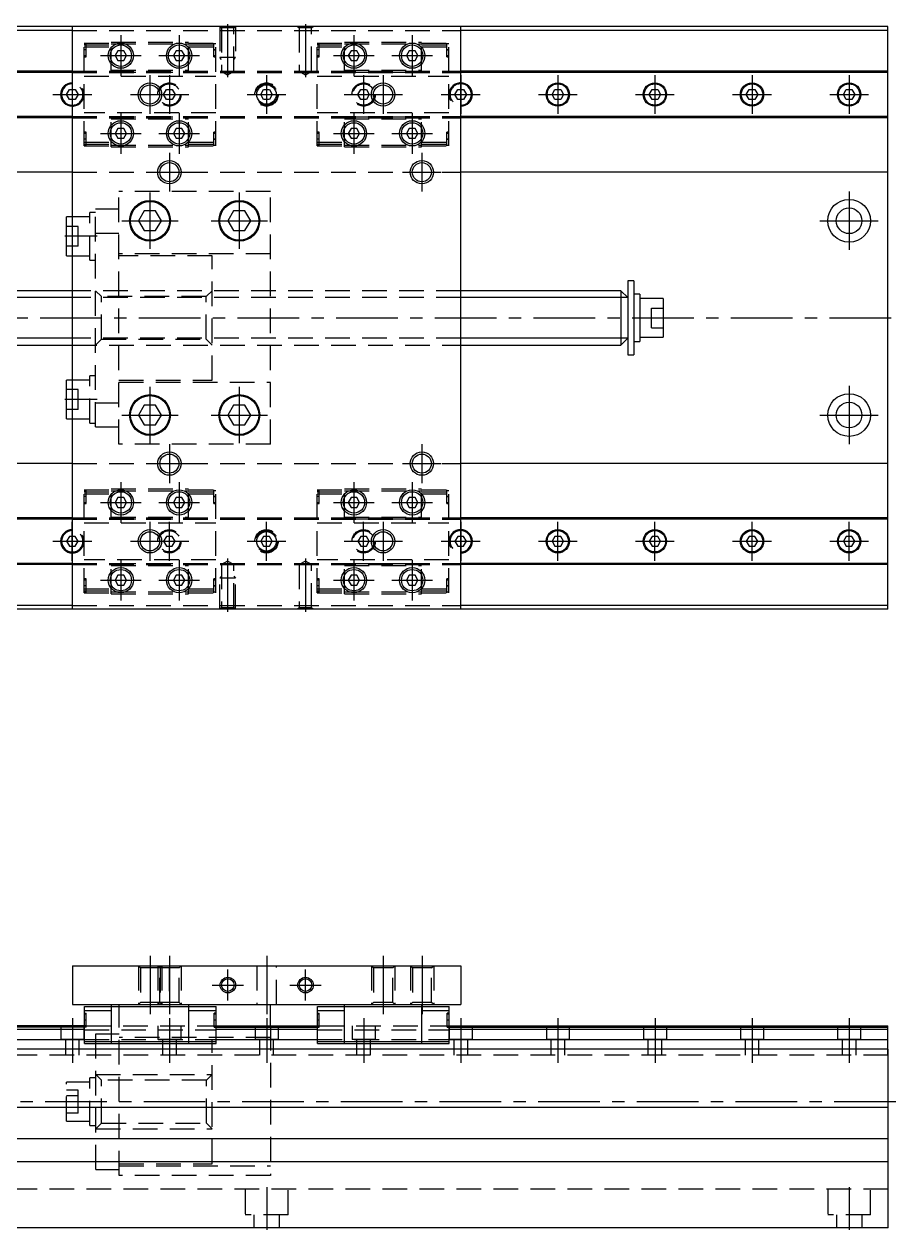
# Model space of a CAD drawing. Extents: x -2 to 688, y -8 to 327.
# Drawn here: x 463.7 to 688.2, y 17 to 327.3 of the extents above; entities that cross this region are included whole.
import ezdxf

# ---------------------------------------------------------------- set-up
doc = ezdxf.new("R2010")
doc.units = 0
doc.header["$LTSCALE"] = 0.5
doc.linetypes.add('CENTER', pattern=[50.8, 31.75, -6.35, 6.35, -6.35])
doc.linetypes.add('DASHED', pattern=[19.05, 12.7, -6.35])
for name, color, linetype in [('MSM_CENTER', 1, 'CENTER'), ('MSM_CONTINUOUS', 7, 'CONTINUOUS'), ('MSM_DASHED', 4, 'DASHED'), ('MSM_NARROW', 5, 'CONTINUOUS')]:
    doc.layers.add(name, color=color, linetype=linetype)

msp = doc.modelspace()

# ---------------------------------------------------------------- linework, layer by layer
at = {"layer": 'MSM_CENTER'}
for p, q in [((516.13, 327.35), (516.13, 313.67)), ((536.13, 327.35), (536.13, 313.67)), ((488.63, 324.48), (488.63, 313.98)), ((503.63, 324.48), (503.63, 313.98)), ((548.63, 324.48), (548.63, 313.98)), ((563.63, 324.48), (563.63, 313.98)), ((479.7, 320.73), (479.15, 320.73)), ((513.1, 320.73), (512.55, 320.73)), ((539.7, 320.73), (539.15, 320.73)), ((573.1, 320.73), (572.55, 320.73)), ((483.38, 319.23), (493.88, 319.23)), ((498.38, 319.23), (508.88, 319.23)), ((543.38, 319.23), (553.88, 319.23)), ((558.38, 319.23), (568.88, 319.23)), ((476.13, 314.23), (476.13, 304.23)), ((496.13, 314.23), (496.13, 304.23)), ((501.13, 314.23), (501.13, 304.23)), ((526.13, 314.23), (526.13, 304.23)), ((551.13, 314.23), (551.13, 304.23)), ((556.13, 314.23), (556.13, 304.23)), ((576.13, 314.23), (576.13, 304.23)), ((601.13, 314.23), (601.13, 304.23)), ((626.13, 314.23), (626.13, 304.23)), ((651.13, 314.23), (651.13, 304.23)), ((676.13, 314.23), (676.13, 304.23)), ((471.13, 309.23), (481.13, 309.23)), ((491.13, 309.23), (506.13, 309.23)), ((521.13, 309.23), (531.13, 309.23)), ((546.13, 309.23), (561.13, 309.23)), ((571.13, 309.23), (581.13, 309.23)), ((596.13, 309.23), (606.13, 309.23)), ((621.13, 309.23), (631.13, 309.23)), ((646.13, 309.23), (656.13, 309.23)), ((671.13, 309.23), (681.13, 309.23)), ((488.63, 304.48), (488.63, 293.98)), ((503.63, 304.48), (503.63, 293.98)), ((548.63, 304.48), (548.63, 293.98)), ((563.63, 304.48), (563.63, 293.98)), ((483.38, 299.23), (493.88, 299.23)), ((498.38, 299.23), (508.88, 299.23)), ((543.38, 299.23), (553.88, 299.23)), ((558.38, 299.23), (568.88, 299.23)), ((479.7, 297.73), (479.15, 297.73)), ((513.1, 297.73), (512.55, 297.73)), ((539.7, 297.73), (539.15, 297.73)), ((573.1, 297.73), (572.55, 297.73)), ((501.13, 294.23), (501.13, 284.23)), ((566.13, 294.23), (566.13, 284.23)), ((496.13, 289.23), (506.13, 289.23)), ((561.13, 289.23), (571.13, 289.23)), ((496.13, 283.98), (496.13, 269.48)), ((519.13, 283.98), (519.13, 269.48)), ((676.13, 284.23), (676.13, 269.23)), ((488.88, 276.73), (503.38, 276.73)), ((511.88, 276.73), (526.38, 276.73)), ((668.63, 276.73), (683.63, 276.73)), ((482.5, 272.73), (474.25, 272.73)), ((239.27, 251.73), (688.13, 251.73)), ((496.13, 233.98), (496.13, 219.48)), ((519.13, 233.98), (519.13, 219.48)), ((676.13, 234.23), (676.13, 219.23)), ((482.5, 230.73), (474.25, 230.73)), ((488.88, 226.73), (503.38, 226.73)), ((511.88, 226.73), (526.38, 226.73)), ((668.63, 226.73), (683.63, 226.73)), ((501.13, 219.23), (501.13, 209.23)), ((566.13, 219.23), (566.13, 209.23)), ((496.13, 214.23), (506.13, 214.23)), ((561.13, 214.23), (571.13, 214.23)), ((488.63, 209.48), (488.63, 198.98)), ((503.63, 209.48), (503.63, 198.98)), ((548.63, 209.48), (548.63, 198.98)), ((563.63, 209.48), (563.63, 198.98)), ((479.7, 205.73), (479.15, 205.73)), ((513.1, 205.73), (512.55, 205.73)), ((539.7, 205.73), (539.15, 205.73)), ((573.1, 205.73), (572.55, 205.73)), ((483.38, 204.23), (493.88, 204.23)), ((498.38, 204.23), (508.88, 204.23)), ((543.38, 204.23), (553.88, 204.23)), ((558.38, 204.23), (568.88, 204.23)), ((476.13, 189.23), (476.13, 199.23)), ((496.13, 199.23), (496.13, 189.23)), ((501.13, 189.23), (501.13, 199.23)), ((526.13, 189.23), (526.13, 199.23)), ((551.13, 189.23), (551.13, 199.23)), ((556.13, 199.23), (556.13, 189.23)), ((576.13, 199.23), (576.13, 189.23)), ((601.13, 189.23), (601.13, 199.23)), ((626.13, 189.23), (626.13, 199.23)), ((651.13, 189.23), (651.13, 199.23)), ((676.13, 189.23), (676.13, 199.23)), ((471.13, 194.23), (481.13, 194.23)), ((491.13, 194.23), (506.13, 194.23)), ((521.13, 194.23), (531.13, 194.23)), ((546.13, 194.23), (561.13, 194.23)), ((571.13, 194.23), (581.13, 194.23)), ((596.13, 194.23), (606.13, 194.23)), ((621.13, 194.23), (631.13, 194.23)), ((646.13, 194.23), (656.13, 194.23)), ((671.13, 194.23), (681.13, 194.23)), ((488.63, 189.48), (488.63, 178.98)), ((503.63, 189.48), (503.63, 178.98)), ((516.13, 189.78), (516.13, 176.1)), ((536.13, 189.78), (536.13, 176.1)), ((548.63, 189.48), (548.63, 178.98)), ((563.63, 189.48), (563.63, 178.98)), ((483.38, 184.23), (493.88, 184.23)), ((498.38, 184.23), (508.88, 184.23)), ((543.38, 184.23), (553.88, 184.23)), ((558.38, 184.23), (568.88, 184.23)), ((479.7, 182.73), (479.15, 182.73)), ((513.1, 182.73), (512.55, 182.73)), ((539.7, 182.73), (539.15, 182.73)), ((573.1, 182.73), (572.55, 182.73)), ((496.18, 87.5), (496.18, 72.5)), ((501.18, 87.5), (501.18, 72.5)), ((526.18, 87.5), (526.18, 72.5)), ((556.18, 87.5), (556.18, 72.5)), ((566.18, 87.5), (566.18, 72.5)), ((516.18, 76), (516.18, 84)), ((536.18, 76), (536.18, 84)), ((512.18, 80), (520.18, 80)), ((532.18, 80), (540.18, 80)), ((476.18, 71.5), (476.18, 60)), ((501.18, 71.5), (501.18, 60)), ((526.18, 71.5), (526.18, 60)), ((551.18, 71.5), (551.18, 60)), ((576.18, 71.5), (576.18, 60)), ((601.18, 71.5), (601.18, 60)), ((626.18, 71.5), (626.18, 60)), ((651.18, 71.5), (651.18, 60)), ((676.18, 71.5), (676.18, 60)), ((479.75, 71), (479.2, 71)), ((513.15, 71), (512.6, 71)), ((539.75, 71), (539.2, 71)), ((573.15, 71), (572.6, 71)), ((688.18, 50), (294.78, 50)), ((526.18, 28), (526.18, 17)), ((676.18, 28), (676.18, 17))]:
    msp.add_line(p, q, dxfattribs=at)
at = {"layer": 'MSM_CONTINUOUS'}
for p, q in [((686.13, 326.73), (366.18, 326.73)), ((476.13, 326.73), (476.13, 176.73)), ((576.13, 176.73), (576.13, 326.73)), ((686.13, 176.73), (686.13, 326.73)), ((476.13, 325.73), (366.13, 325.73)), ((686.13, 325.73), (576.13, 325.73)), ((487.89, 320.51), (487.15, 319.23)), ((489.37, 320.51), (487.89, 320.51)), ((490.1, 319.23), (489.37, 320.51)), ((502.89, 320.51), (502.15, 319.23)), ((504.37, 320.51), (502.89, 320.51)), ((505.1, 319.23), (504.37, 320.51)), ((547.89, 320.51), (547.15, 319.23)), ((549.37, 320.51), (547.89, 320.51)), ((550.1, 319.23), (549.37, 320.51)), ((562.89, 320.51), (562.15, 319.23)), ((564.37, 320.51), (562.89, 320.51)), ((565.1, 319.23), (564.37, 320.51)), ((487.15, 319.23), (487.89, 317.95)), ((487.89, 317.95), (489.37, 317.95)), ((489.37, 317.95), (490.1, 319.23)), ((502.15, 319.23), (502.89, 317.95)), ((502.89, 317.95), (504.37, 317.95)), ((504.37, 317.95), (505.1, 319.23)), ((547.15, 319.23), (547.89, 317.95)), ((547.89, 317.95), (549.37, 317.95)), ((549.37, 317.95), (550.1, 319.23)), ((562.15, 319.23), (562.89, 317.95)), ((562.89, 317.95), (564.37, 317.95)), ((564.37, 317.95), (565.1, 319.23)), ((476.13, 315.23), (366.13, 315.23)), ((476.13, 314.93), (366.13, 314.93)), ((686.13, 315.23), (576.13, 315.23)), ((686.08, 314.93), (576.13, 314.93)), ((686.08, 303.23), (686.08, 315.23)), ((474.65, 309.23), (475.39, 310.51)), ((475.39, 310.51), (476.13, 310.51)), ((524.65, 309.23), (525.39, 310.51)), ((525.39, 310.51), (526.87, 310.51)), ((526.87, 310.51), (527.6, 309.23)), ((576.13, 310.51), (576.87, 310.51)), ((576.87, 310.51), (577.6, 309.23)), ((599.65, 309.23), (600.39, 310.51)), ((600.39, 310.51), (601.87, 310.51)), ((601.87, 310.51), (602.6, 309.23)), ((624.65, 309.23), (625.39, 310.51)), ((625.39, 310.51), (626.87, 310.51)), ((626.87, 310.51), (627.6, 309.23)), ((649.65, 309.23), (650.39, 310.51)), ((650.39, 310.51), (651.87, 310.51)), ((651.87, 310.51), (652.6, 309.23)), ((674.65, 309.23), (675.39, 310.51)), ((675.39, 310.51), (676.87, 310.51)), ((676.87, 310.51), (677.6, 309.23)), ((475.39, 307.95), (474.65, 309.23)), ((476.13, 307.95), (475.39, 307.95)), ((525.39, 307.95), (524.65, 309.23)), ((526.87, 307.95), (525.39, 307.95)), ((527.6, 309.23), (526.87, 307.95)), ((576.87, 307.95), (576.13, 307.95)), ((577.6, 309.23), (576.87, 307.95)), ((600.39, 307.95), (599.65, 309.23)), ((601.87, 307.95), (600.39, 307.95)), ((602.6, 309.23), (601.87, 307.95)), ((625.39, 307.95), (624.65, 309.23)), ((626.87, 307.95), (625.39, 307.95)), ((627.6, 309.23), (626.87, 307.95)), ((650.39, 307.95), (649.65, 309.23)), ((651.87, 307.95), (650.39, 307.95)), ((652.6, 309.23), (651.87, 307.95)), ((675.39, 307.95), (674.65, 309.23)), ((676.87, 307.95), (675.39, 307.95)), ((677.6, 309.23), (676.87, 307.95)), ((476.13, 303.53), (366.13, 303.53)), ((476.13, 303.23), (366.13, 303.23)), ((686.08, 303.53), (576.13, 303.53)), ((686.08, 303.23), (576.13, 303.23)), ((487.89, 300.51), (487.15, 299.23)), ((487.15, 299.23), (487.89, 297.95)), ((489.37, 300.51), (487.89, 300.51)), ((487.89, 297.95), (489.37, 297.95)), ((490.1, 299.23), (489.37, 300.51)), ((489.37, 297.95), (490.1, 299.23)), ((502.89, 300.51), (502.15, 299.23)), ((502.15, 299.23), (502.89, 297.95)), ((504.37, 300.51), (502.89, 300.51)), ((502.89, 297.95), (504.37, 297.95)), ((505.1, 299.23), (504.37, 300.51)), ((504.37, 297.95), (505.1, 299.23)), ((547.89, 300.51), (547.15, 299.23)), ((547.15, 299.23), (547.89, 297.95)), ((549.37, 300.51), (547.89, 300.51)), ((547.89, 297.95), (549.37, 297.95)), ((550.1, 299.23), (549.37, 300.51)), ((549.37, 297.95), (550.1, 299.23)), ((562.89, 300.51), (562.15, 299.23)), ((562.15, 299.23), (562.89, 297.95)), ((564.37, 300.51), (562.89, 300.51)), ((562.89, 297.95), (564.37, 297.95)), ((565.1, 299.23), (564.37, 300.51)), ((564.37, 297.95), (565.1, 299.23)), ((476.13, 289.23), (366.13, 289.23)), ((686.13, 289.23), (576.13, 289.23)), ((474.63, 267.73), (474.63, 277.73)), ((476.13, 277.73), (474.63, 277.73)), ((494.66, 279.27), (493.19, 276.73)), ((493.19, 276.73), (494.66, 274.19)), ((497.59, 279.27), (494.66, 279.27)), ((499.06, 276.73), (497.59, 279.27)), ((497.59, 274.19), (499.06, 276.73)), ((517.66, 279.27), (516.19, 276.73)), ((516.19, 276.73), (517.66, 274.19)), ((520.59, 279.27), (517.66, 279.27)), ((522.06, 276.73), (520.59, 279.27)), ((520.59, 274.19), (522.06, 276.73)), ((494.66, 274.19), (497.59, 274.19)), ((517.66, 274.19), (520.59, 274.19)), ((474.63, 267.73), (476.13, 267.73)), ((619.13, 261.23), (619.13, 242.23)), ((620.73, 261.23), (619.13, 261.23)), ((620.73, 261.23), (620.73, 242.23)), ((476.13, 258.73), (366.13, 258.73)), ((617.38, 258.73), (576.13, 258.73)), ((619.13, 256.98), (617.38, 258.73)), ((617.38, 258.73), (617.38, 244.73)), ((622.23, 257.83), (620.73, 257.83)), ((622.23, 257.83), (622.23, 245.63)), ((628.23, 256.73), (622.23, 256.73)), ((628.23, 256.73), (628.23, 246.73)), ((617.38, 244.73), (619.13, 246.48)), ((620.73, 245.63), (622.23, 245.63)), ((622.23, 246.73), (628.23, 246.73)), ((366.13, 244.73), (476.13, 244.73)), ((576.13, 244.73), (617.38, 244.73)), ((619.13, 242.23), (620.73, 242.23)), ((476.13, 235.73), (474.63, 235.73)), ((474.63, 225.73), (474.63, 235.73)), ((494.66, 229.27), (493.19, 226.73)), ((493.19, 226.73), (494.66, 224.19)), ((497.59, 229.27), (494.66, 229.27)), ((499.06, 226.73), (497.59, 229.27)), ((497.59, 224.19), (499.06, 226.73)), ((517.66, 229.27), (516.19, 226.73)), ((516.19, 226.73), (517.66, 224.19)), ((520.59, 229.27), (517.66, 229.27)), ((522.06, 226.73), (520.59, 229.27)), ((520.59, 224.19), (522.06, 226.73)), ((474.63, 225.73), (476.13, 225.73)), ((494.66, 224.19), (497.59, 224.19)), ((517.66, 224.19), (520.59, 224.19)), ((476.13, 214.23), (366.13, 214.23)), ((686.13, 214.23), (576.13, 214.23)), ((487.89, 205.51), (487.15, 204.23)), ((489.37, 205.51), (487.89, 205.51)), ((490.1, 204.23), (489.37, 205.51)), ((502.89, 205.51), (502.15, 204.23)), ((504.37, 205.51), (502.89, 205.51)), ((505.1, 204.23), (504.37, 205.51)), ((547.89, 205.51), (547.15, 204.23)), ((549.37, 205.51), (547.89, 205.51)), ((550.1, 204.23), (549.37, 205.51)), ((562.89, 205.51), (562.15, 204.23)), ((564.37, 205.51), (562.89, 205.51)), ((565.1, 204.23), (564.37, 205.51)), ((487.15, 204.23), (487.89, 202.95)), ((487.89, 202.95), (489.37, 202.95)), ((489.37, 202.95), (490.1, 204.23)), ((502.15, 204.23), (502.89, 202.95)), ((502.89, 202.95), (504.37, 202.95)), ((504.37, 202.95), (505.1, 204.23)), ((547.15, 204.23), (547.89, 202.95)), ((547.89, 202.95), (549.37, 202.95)), ((549.37, 202.95), (550.1, 204.23)), ((562.15, 204.23), (562.89, 202.95)), ((562.89, 202.95), (564.37, 202.95)), ((564.37, 202.95), (565.1, 204.23)), ((476.13, 200.23), (366.13, 200.23)), ((476.13, 199.93), (366.13, 199.93)), ((686.08, 200.23), (576.13, 200.23)), ((686.08, 199.93), (576.13, 199.93)), ((686.08, 188.23), (686.08, 200.23)), ((475.39, 195.51), (474.65, 194.23)), ((474.65, 194.23), (475.39, 192.95)), ((476.13, 195.51), (475.39, 195.51)), ((475.39, 192.95), (476.13, 192.95)), ((525.39, 195.51), (524.65, 194.23)), ((524.65, 194.23), (525.39, 192.95)), ((526.87, 195.51), (525.39, 195.51)), ((525.39, 192.95), (526.87, 192.95)), ((527.6, 194.23), (526.87, 195.51)), ((526.87, 192.95), (527.6, 194.23)), ((576.87, 195.51), (576.13, 195.51)), ((576.13, 192.95), (576.87, 192.95)), ((577.6, 194.23), (576.87, 195.51)), ((576.87, 192.95), (577.6, 194.23)), ((600.39, 195.51), (599.65, 194.23)), ((599.65, 194.23), (600.39, 192.95)), ((601.87, 195.51), (600.39, 195.51)), ((600.39, 192.95), (601.87, 192.95)), ((602.6, 194.23), (601.87, 195.51)), ((601.87, 192.95), (602.6, 194.23)), ((625.39, 195.51), (624.65, 194.23)), ((624.65, 194.23), (625.39, 192.95)), ((626.87, 195.51), (625.39, 195.51)), ((625.39, 192.95), (626.87, 192.95)), ((627.6, 194.23), (626.87, 195.51)), ((626.87, 192.95), (627.6, 194.23)), ((650.39, 195.51), (649.65, 194.23)), ((649.65, 194.23), (650.39, 192.95)), ((651.87, 195.51), (650.39, 195.51)), ((650.39, 192.95), (651.87, 192.95)), ((652.6, 194.23), (651.87, 195.51)), ((651.87, 192.95), (652.6, 194.23)), ((675.39, 195.51), (674.65, 194.23)), ((674.65, 194.23), (675.39, 192.95)), ((676.87, 195.51), (675.39, 195.51)), ((675.39, 192.95), (676.87, 192.95)), ((677.6, 194.23), (676.87, 195.51)), ((676.87, 192.95), (677.6, 194.23)), ((476.13, 188.53), (366.13, 188.53)), ((476.13, 188.23), (366.13, 188.23)), ((686.08, 188.53), (576.13, 188.53)), ((686.13, 188.23), (576.13, 188.23)), ((487.89, 185.51), (487.15, 184.23)), ((487.15, 184.23), (487.89, 182.95)), ((489.37, 185.51), (487.89, 185.51)), ((490.1, 184.23), (489.37, 185.51)), ((489.37, 182.95), (490.1, 184.23)), ((502.89, 185.51), (502.15, 184.23)), ((502.15, 184.23), (502.89, 182.95)), ((504.37, 185.51), (502.89, 185.51)), ((505.1, 184.23), (504.37, 185.51)), ((504.37, 182.95), (505.1, 184.23)), ((547.89, 185.51), (547.15, 184.23)), ((547.15, 184.23), (547.89, 182.95)), ((549.37, 185.51), (547.89, 185.51)), ((550.1, 184.23), (549.37, 185.51)), ((549.37, 182.95), (550.1, 184.23)), ((562.89, 185.51), (562.15, 184.23)), ((562.15, 184.23), (562.89, 182.95)), ((564.37, 185.51), (562.89, 185.51)), ((565.1, 184.23), (564.37, 185.51)), ((564.37, 182.95), (565.1, 184.23)), ((487.89, 182.95), (489.37, 182.95)), ((502.89, 182.95), (504.37, 182.95)), ((547.89, 182.95), (549.37, 182.95)), ((562.89, 182.95), (564.37, 182.95)), ((476.13, 177.73), (366.13, 177.73)), ((686.13, 177.73), (576.13, 177.73)), ((686.13, 176.73), (366.18, 176.73)), ((476.18, 85), (476.18, 75)), ((476.18, 85), (576.18, 85)), ((576.18, 85), (576.18, 75)), ((476.18, 75), (576.18, 75)), ((479.23, 74.5), (513.13, 74.5)), ((479.23, 65), (479.23, 74.5)), ((486.23, 65), (486.23, 75)), ((506.13, 65), (506.13, 75)), ((513.13, 65), (513.13, 74.5)), ((527.18, 69.5), (527.18, 75)), ((539.23, 65), (539.23, 74.5)), ((539.23, 74.5), (573.13, 74.5)), ((546.23, 65), (546.23, 75)), ((566.13, 65), (566.13, 75)), ((573.13, 65), (573.13, 74.5)), ((479.23, 73.5), (486.23, 73.5)), ((479.23, 72.8), (479.73, 72.8)), ((479.73, 72.5), (479.23, 72.5)), ((479.73, 69.2), (479.73, 72.8)), ((506.13, 73.5), (513.13, 73.5)), ((512.63, 69.2), (512.63, 72.8)), ((513.13, 72.8), (512.63, 72.8)), ((513.13, 72.5), (512.63, 72.5)), ((539.23, 73.5), (546.23, 73.5)), ((539.23, 72.8), (539.73, 72.8)), ((539.73, 72.5), (539.23, 72.5)), ((539.73, 69.2), (539.73, 72.8)), ((566.13, 73.5), (573.13, 73.5)), ((573.13, 72.8), (572.63, 72.8)), ((572.63, 69.2), (572.63, 72.8)), ((573.13, 72.5), (572.63, 72.5)), ((479.73, 69.5), (366.18, 69.5)), ((479.73, 69.2), (366.18, 69.2)), ((479.23, 68.55), (366.18, 68.55)), ((479.73, 69.2), (479.23, 69.2)), ((512.63, 69.5), (539.73, 69.5)), ((512.63, 69.2), (539.73, 69.2)), ((512.63, 69.2), (513.13, 69.2)), ((539.23, 68.55), (513.13, 68.55)), ((539.73, 69.2), (539.23, 69.2)), ((572.63, 69.5), (686.13, 69.5)), ((572.63, 69.2), (686.13, 69.2)), ((686.13, 68.55), (573.13, 68.55)), ((686.13, 63.5), (686.13, 69.5)), ((479.23, 65.95), (366.18, 65.95)), ((479.23, 65.5), (513.13, 65.5)), ((539.23, 65.95), (513.13, 65.95)), ((539.23, 65.5), (573.13, 65.5)), ((686.13, 65.95), (573.13, 65.95)), ((686.18, 63.5), (366.18, 63.5)), ((479.23, 65), (513.13, 65)), ((539.23, 65), (573.13, 65)), ((686.18, 17.5), (686.18, 63.5)), ((686.18, 48.5), (366.18, 48.5)), ((366.18, 40.5), (686.18, 40.5)), ((686.18, 34.5), (366.18, 34.5)), ((686.18, 17.5), (366.18, 17.5))]:
    msp.add_line(p, q, dxfattribs=at)
for centre, radius in [((488.63, 319.23), 3.25), ((488.63, 319.23), 2.75), ((503.63, 319.23), 3.25), ((503.63, 319.23), 2.75), ((548.63, 319.23), 3.25), ((548.63, 319.23), 2.75), ((563.63, 319.23), 3.25), ((563.63, 319.23), 2.75), ((496.13, 309.23), 2.46), ((526.13, 309.23), 2.5), ((556.13, 309.23), 2.46), ((601.13, 309.23), 3), ((601.13, 309.23), 2.75), ((626.13, 309.23), 3), ((626.13, 309.23), 2.75), ((651.13, 309.23), 3), ((651.13, 309.23), 2.75), ((676.13, 309.23), 3), ((676.13, 309.23), 2.75), ((488.63, 299.23), 3.25), ((488.63, 299.23), 2.75), ((503.63, 299.23), 3.25), ((503.63, 299.23), 2.75), ((548.63, 299.23), 3.25), ((548.63, 299.23), 2.75), ((563.63, 299.23), 3.25), ((563.63, 299.23), 2.75), ((501.13, 289.23), 2.46), ((566.13, 289.23), 2.46), ((496.13, 276.73), 5.25), ((496.13, 276.73), 5), ((519.13, 276.73), 5.25), ((519.13, 276.73), 5), ((676.13, 276.73), 5.5), ((676.13, 276.73), 3.3), ((496.13, 226.73), 5.25), ((496.13, 226.73), 5), ((519.13, 226.73), 5.25), ((519.13, 226.73), 5), ((676.13, 226.73), 5.5), ((676.13, 226.73), 3.3), ((501.13, 214.23), 2.46), ((566.13, 214.23), 2.46), ((488.63, 204.23), 3.25), ((488.63, 204.23), 2.75), ((503.63, 204.23), 3.25), ((503.63, 204.23), 2.75), ((548.63, 204.23), 3.25), ((548.63, 204.23), 2.75), ((563.63, 204.23), 3.25), ((563.63, 204.23), 2.75), ((496.13, 194.23), 2.46), ((526.13, 194.23), 2.5), ((556.13, 194.23), 2.46), ((601.13, 194.23), 3), ((601.13, 194.23), 2.75), ((626.13, 194.23), 3), ((626.13, 194.23), 2.75), ((651.13, 194.23), 3), ((651.13, 194.23), 2.75), ((676.13, 194.23), 3), ((676.13, 194.23), 2.75), ((488.63, 184.23), 3.25), ((488.63, 184.23), 2.75), ((503.63, 184.23), 3.25), ((503.63, 184.23), 2.75), ((548.63, 184.23), 3.25), ((548.63, 184.23), 2.75), ((563.63, 184.23), 3.25), ((563.63, 184.23), 2.75), ((516.18, 80), 1.62), ((536.18, 80), 1.62)]:
    msp.add_circle(centre, radius, dxfattribs=at)
for centre, radius, start, end in [((476.13, 309.23), 3, 90, 270), ((476.13, 309.23), 2.75, 90, 270), ((576.13, 309.23), 3, 270, 90), ((576.13, 309.23), 2.75, 270, 90), ((476.13, 194.23), 3, 90, 270), ((476.13, 194.23), 2.75, 90, 270), ((576.13, 194.23), 3, 270, 90), ((576.13, 194.23), 2.75, 270, 90)]:
    msp.add_arc(centre, radius, start, end, dxfattribs=at)
at = {"layer": 'MSM_DASHED'}
for p, q in [((514.13, 326.73), (514.51, 326.35)), ((514.13, 326.73), (514.13, 318.73)), ((514.51, 326.35), (514.51, 315.23)), ((517.75, 326.35), (514.51, 326.35)), ((517.75, 326.35), (518.13, 326.73)), ((517.75, 315.23), (517.75, 326.35)), ((518.13, 326.73), (518.13, 318.73)), ((534.13, 326.73), (534.51, 326.35)), ((534.51, 326.35), (534.51, 315.23)), ((537.75, 326.35), (534.51, 326.35)), ((537.75, 326.35), (538.13, 326.73)), ((537.75, 315.23), (537.75, 326.35)), ((476.13, 325.73), (576.13, 325.73)), ((479.18, 295.98), (479.18, 322.48)), ((479.18, 322.48), (486.18, 322.48)), ((479.68, 322.23), (479.18, 322.23)), ((479.18, 321.98), (486.18, 321.98)), ((479.18, 321.48), (486.18, 321.48)), ((479.68, 320.73), (479.18, 320.73)), ((479.68, 318.93), (479.68, 322.48)), ((486.18, 322.73), (506.08, 322.73)), ((486.18, 314.98), (486.18, 322.73)), ((486.18, 322.23), (506.08, 322.23)), ((506.08, 314.98), (506.08, 322.73)), ((506.08, 322.48), (513.08, 322.48)), ((506.08, 321.98), (513.08, 321.98)), ((506.08, 321.48), (513.08, 321.48)), ((512.58, 318.93), (512.58, 322.48)), ((513.08, 322.23), (512.58, 322.23)), ((512.58, 320.73), (513.08, 320.73)), ((513.08, 295.98), (513.08, 322.48)), ((539.18, 322.48), (546.18, 322.48)), ((539.18, 295.98), (539.18, 322.48)), ((539.68, 322.23), (539.18, 322.23)), ((539.18, 321.98), (546.18, 321.98)), ((539.18, 321.48), (546.18, 321.48)), ((539.68, 320.73), (539.18, 320.73)), ((539.68, 318.93), (539.68, 322.48)), ((546.18, 322.73), (566.08, 322.73)), ((546.18, 314.98), (546.18, 322.73)), ((546.18, 322.23), (566.08, 322.23)), ((566.08, 314.98), (566.08, 322.73)), ((566.08, 322.48), (573.08, 322.48)), ((566.08, 321.98), (573.08, 321.98)), ((566.08, 321.48), (573.08, 321.48)), ((572.58, 318.93), (572.58, 322.48)), ((573.08, 322.23), (572.58, 322.23)), ((572.58, 320.73), (573.08, 320.73)), ((573.08, 295.98), (573.08, 322.48)), ((479.18, 319.23), (479.68, 319.23)), ((479.18, 318.93), (479.68, 318.93)), ((512.58, 319.23), (513.08, 319.23)), ((512.58, 318.93), (513.08, 318.93)), ((518.13, 318.73), (514.13, 318.73)), ((514.51, 318.23), (514.13, 318.73)), ((517.75, 318.23), (518.13, 318.73)), ((539.18, 319.23), (539.68, 319.23)), ((539.18, 318.93), (539.68, 318.93)), ((572.58, 319.23), (573.08, 319.23)), ((572.58, 318.93), (573.08, 318.93)), ((476.13, 315.23), (576.13, 315.23)), ((476.13, 314.93), (576.13, 314.93)), ((479.18, 313.98), (513.08, 313.98)), ((486.18, 315.48), (506.08, 315.48)), ((486.18, 314.98), (506.08, 314.98)), ((514.51, 315.23), (516.13, 314.29)), ((516.13, 314.29), (517.75, 315.23)), ((534.51, 315.23), (536.13, 314.29)), ((536.13, 314.29), (537.75, 315.23)), ((539.18, 313.98), (573.08, 313.98)), ((546.18, 315.48), (566.08, 315.48)), ((546.18, 314.98), (566.08, 314.98)), ((476.13, 312.38), (476.13, 306.08)), ((476.13, 310.51), (476.87, 310.51)), ((476.87, 310.51), (477.6, 309.23)), ((499.65, 309.23), (500.39, 310.51)), ((500.39, 310.51), (501.87, 310.51)), ((501.87, 310.51), (502.6, 309.23)), ((549.65, 309.23), (550.39, 310.51)), ((550.39, 310.51), (551.87, 310.51)), ((551.87, 310.51), (552.6, 309.23)), ((574.65, 309.23), (575.39, 310.51)), ((575.39, 310.51), (576.13, 310.51)), ((476.87, 307.95), (476.13, 307.95)), ((477.6, 309.23), (476.87, 307.95)), ((500.39, 307.95), (499.65, 309.23)), ((501.87, 307.95), (500.39, 307.95)), ((502.6, 309.23), (501.87, 307.95)), ((550.39, 307.95), (549.65, 309.23)), ((551.87, 307.95), (550.39, 307.95)), ((552.6, 309.23), (551.87, 307.95)), ((575.39, 307.95), (574.65, 309.23)), ((576.13, 307.95), (575.39, 307.95)), ((513.08, 304.48), (479.18, 304.48)), ((573.08, 304.48), (539.18, 304.48)), ((476.13, 303.53), (576.13, 303.53)), ((476.13, 303.23), (576.13, 303.23)), ((486.18, 303.48), (506.08, 303.48)), ((486.18, 295.73), (486.18, 303.48)), ((486.18, 302.98), (506.08, 302.98)), ((506.08, 295.73), (506.08, 303.48)), ((546.18, 303.48), (566.08, 303.48)), ((546.18, 295.73), (546.18, 303.48)), ((546.18, 302.98), (566.08, 302.98)), ((566.08, 295.73), (566.08, 303.48)), ((479.68, 299.53), (479.18, 299.53)), ((479.68, 299.23), (479.18, 299.23)), ((479.68, 295.98), (479.68, 299.53)), ((512.58, 295.98), (512.58, 299.53)), ((513.08, 299.53), (512.58, 299.53)), ((513.08, 299.23), (512.58, 299.23)), ((539.68, 299.53), (539.18, 299.53)), ((539.68, 299.23), (539.18, 299.23)), ((539.68, 295.98), (539.68, 299.53)), ((572.58, 295.98), (572.58, 299.53)), ((573.08, 299.53), (572.58, 299.53)), ((573.08, 299.23), (572.58, 299.23)), ((479.68, 297.73), (479.18, 297.73)), ((479.18, 296.98), (486.18, 296.98)), ((479.18, 296.48), (486.18, 296.48)), ((479.18, 296.23), (479.68, 296.23)), ((479.18, 295.98), (486.18, 295.98)), ((486.18, 296.23), (506.08, 296.23)), ((486.18, 295.73), (506.08, 295.73)), ((506.08, 296.98), (513.08, 296.98)), ((506.08, 296.48), (513.08, 296.48)), ((506.08, 295.98), (513.08, 295.98)), ((512.58, 297.73), (513.08, 297.73)), ((512.58, 296.23), (513.08, 296.23)), ((539.68, 297.73), (539.18, 297.73)), ((539.18, 296.98), (546.18, 296.98)), ((539.18, 296.48), (546.18, 296.48)), ((539.18, 296.23), (539.68, 296.23)), ((539.18, 295.98), (546.18, 295.98)), ((546.18, 296.23), (566.08, 296.23)), ((546.18, 295.73), (566.08, 295.73)), ((566.08, 296.98), (573.08, 296.98)), ((566.08, 296.48), (573.08, 296.48)), ((566.08, 295.98), (573.08, 295.98)), ((572.58, 297.73), (573.08, 297.73)), ((572.58, 296.23), (573.08, 296.23)), ((476.13, 289.23), (576.13, 289.23)), ((527.13, 284.23), (488.13, 284.23)), ((488.13, 219.23), (488.13, 284.23)), ((527.13, 219.23), (527.13, 284.23)), ((488.13, 279.73), (482.13, 279.73)), ((482.13, 223.73), (482.13, 279.73)), ((480.63, 277.73), (476.13, 277.73)), ((480.63, 266.63), (480.63, 278.83)), ((482.13, 278.83), (480.63, 278.83)), ((477.63, 275.27), (474.63, 275.27)), ((477.63, 270.19), (477.63, 275.27)), ((482.13, 273.58), (488.13, 273.58)), ((477.63, 272.73), (474.63, 272.73)), ((477.63, 270.19), (474.63, 270.19)), ((476.13, 267.73), (480.63, 267.73)), ((527.13, 268.23), (488.13, 268.23)), ((512.13, 267.73), (488.13, 267.73)), ((512.13, 235.73), (512.13, 267.73)), ((480.63, 266.63), (482.13, 266.63)), ((576.13, 258.73), (476.13, 258.73)), ((483.63, 257.23), (482.13, 258.73)), ((512.13, 258.73), (510.63, 257.23)), ((576.13, 256.98), (476.13, 256.98)), ((510.63, 257.23), (483.63, 257.23)), ((483.63, 246.23), (483.63, 257.23)), ((510.63, 246.23), (510.63, 257.23)), ((625.23, 254.27), (628.23, 254.27)), ((625.23, 249.19), (625.23, 254.27)), ((625.23, 251.73), (628.23, 251.73)), ((625.23, 249.19), (628.23, 249.19)), ((576.13, 246.48), (476.13, 246.48)), ((482.13, 244.73), (483.63, 246.23)), ((483.63, 246.23), (510.63, 246.23)), ((510.63, 246.23), (512.13, 244.73)), ((476.13, 244.73), (576.13, 244.73)), ((480.63, 224.63), (480.63, 236.83)), ((482.13, 236.83), (480.63, 236.83)), ((477.63, 233.27), (474.63, 233.27)), ((480.63, 235.73), (476.13, 235.73)), ((477.63, 228.19), (477.63, 233.27)), ((488.13, 235.73), (512.13, 235.73)), ((488.13, 235.23), (527.13, 235.23)), ((477.63, 230.73), (474.63, 230.73)), ((482.13, 229.87), (488.13, 229.87)), ((477.63, 228.19), (474.63, 228.19)), ((476.13, 225.73), (480.63, 225.73)), ((480.63, 224.63), (482.13, 224.63)), ((482.13, 223.73), (488.13, 223.73)), ((527.13, 219.23), (488.13, 219.23)), ((476.13, 214.23), (576.13, 214.23)), ((479.18, 207.48), (486.18, 207.48)), ((479.18, 180.98), (479.18, 207.48)), ((479.68, 207.23), (479.18, 207.23)), ((479.18, 206.98), (486.18, 206.98)), ((479.18, 206.48), (486.18, 206.48)), ((479.68, 205.73), (479.18, 205.73)), ((479.68, 203.93), (479.68, 207.48)), ((486.18, 207.73), (506.08, 207.73)), ((486.18, 199.98), (486.18, 207.73)), ((486.18, 207.23), (506.08, 207.23)), ((506.08, 199.98), (506.08, 207.73)), ((506.08, 207.48), (513.08, 207.48)), ((506.08, 206.98), (513.08, 206.98)), ((506.08, 206.48), (513.08, 206.48)), ((512.58, 203.93), (512.58, 207.48)), ((513.08, 207.23), (512.58, 207.23)), ((512.58, 205.73), (513.08, 205.73)), ((513.08, 180.98), (513.08, 207.48)), ((539.18, 207.48), (546.18, 207.48)), ((539.18, 180.98), (539.18, 207.48)), ((539.68, 207.23), (539.18, 207.23)), ((539.18, 206.98), (546.18, 206.98)), ((539.18, 206.48), (546.18, 206.48)), ((539.68, 205.73), (539.18, 205.73)), ((539.68, 203.93), (539.68, 207.48)), ((546.18, 207.73), (566.08, 207.73)), ((546.18, 199.98), (546.18, 207.73)), ((546.18, 207.23), (566.08, 207.23)), ((566.08, 199.98), (566.08, 207.73)), ((566.08, 207.48), (573.08, 207.48)), ((566.08, 206.98), (573.08, 206.98)), ((566.08, 206.48), (573.08, 206.48)), ((572.58, 203.93), (572.58, 207.48)), ((573.08, 207.23), (572.58, 207.23)), ((572.58, 205.73), (573.08, 205.73)), ((573.08, 180.98), (573.08, 207.48)), ((479.18, 204.23), (479.68, 204.23)), ((479.18, 203.93), (479.68, 203.93)), ((512.58, 204.23), (513.08, 204.23)), ((512.58, 203.93), (513.08, 203.93)), ((539.18, 204.23), (539.68, 204.23)), ((539.18, 203.93), (539.68, 203.93)), ((572.58, 204.23), (573.08, 204.23)), ((572.58, 203.93), (573.08, 203.93)), ((476.13, 200.23), (576.13, 200.23)), ((476.13, 199.93), (576.13, 199.93)), ((479.18, 198.98), (513.08, 198.98)), ((486.18, 200.48), (506.08, 200.48)), ((486.18, 199.98), (506.08, 199.98)), ((539.18, 198.98), (573.08, 198.98)), ((546.18, 200.48), (566.08, 200.48)), ((546.18, 199.98), (566.08, 199.98)), ((476.13, 191.08), (476.13, 197.38)), ((476.87, 195.51), (476.13, 195.51)), ((476.13, 192.95), (476.87, 192.95)), ((477.6, 194.23), (476.87, 195.51)), ((476.87, 192.95), (477.6, 194.23)), ((500.39, 195.51), (499.65, 194.23)), ((499.65, 194.23), (500.39, 192.95)), ((501.87, 195.51), (500.39, 195.51)), ((500.39, 192.95), (501.87, 192.95)), ((502.6, 194.23), (501.87, 195.51)), ((501.87, 192.95), (502.6, 194.23)), ((550.39, 195.51), (549.65, 194.23)), ((549.65, 194.23), (550.39, 192.95)), ((551.87, 195.51), (550.39, 195.51)), ((550.39, 192.95), (551.87, 192.95)), ((552.6, 194.23), (551.87, 195.51)), ((551.87, 192.95), (552.6, 194.23)), ((575.39, 195.51), (574.65, 194.23)), ((574.65, 194.23), (575.39, 192.95)), ((576.13, 195.51), (575.39, 195.51)), ((575.39, 192.95), (576.13, 192.95)), ((513.08, 189.48), (479.18, 189.48)), ((573.08, 189.48), (539.18, 189.48)), ((476.13, 188.53), (576.13, 188.53)), ((476.13, 188.23), (576.13, 188.23)), ((486.18, 188.48), (506.08, 188.48)), ((486.18, 180.73), (486.18, 188.48)), ((486.18, 187.98), (506.08, 187.98)), ((506.08, 180.73), (506.08, 188.48)), ((516.13, 189.16), (514.51, 188.23)), ((514.51, 188.23), (514.51, 177.1)), ((517.75, 188.23), (516.13, 189.16)), ((517.75, 177.1), (517.75, 188.23)), ((536.13, 189.16), (534.51, 188.23)), ((534.51, 188.23), (534.51, 177.1)), ((537.75, 188.23), (536.13, 189.16)), ((537.75, 177.1), (537.75, 188.23)), ((546.18, 180.73), (546.18, 188.48)), ((546.18, 188.48), (566.08, 188.48)), ((546.18, 187.98), (566.08, 187.98)), ((566.08, 180.73), (566.08, 188.48)), ((479.68, 184.53), (479.18, 184.53)), ((479.68, 184.23), (479.18, 184.23)), ((479.68, 180.98), (479.68, 184.53)), ((512.58, 180.98), (512.58, 184.53)), ((513.08, 184.53), (512.58, 184.53)), ((513.08, 184.23), (512.58, 184.23)), ((514.51, 185.23), (514.13, 184.73)), ((518.13, 184.73), (514.13, 184.73)), ((514.13, 176.73), (514.13, 184.73)), ((517.75, 185.23), (518.13, 184.73)), ((518.13, 176.73), (518.13, 184.73)), ((539.68, 184.53), (539.18, 184.53)), ((539.68, 184.23), (539.18, 184.23)), ((539.68, 180.98), (539.68, 184.53)), ((572.58, 180.98), (572.58, 184.53)), ((573.08, 184.53), (572.58, 184.53)), ((573.08, 184.23), (572.58, 184.23)), ((479.68, 182.73), (479.18, 182.73)), ((479.18, 181.98), (486.18, 181.98)), ((479.18, 181.48), (486.18, 181.48)), ((479.18, 181.23), (479.68, 181.23)), ((479.18, 180.98), (486.18, 180.98)), ((486.18, 181.23), (506.08, 181.23)), ((486.18, 180.73), (506.08, 180.73)), ((506.08, 181.98), (513.08, 181.98)), ((506.08, 181.48), (513.08, 181.48)), ((506.08, 180.98), (513.08, 180.98)), ((512.58, 182.73), (513.08, 182.73)), ((512.58, 181.23), (513.08, 181.23)), ((539.68, 182.73), (539.18, 182.73)), ((539.18, 181.98), (546.18, 181.98)), ((539.18, 181.48), (546.18, 181.48)), ((539.18, 181.23), (539.68, 181.23)), ((539.18, 180.98), (546.18, 180.98)), ((546.18, 181.23), (566.08, 181.23)), ((546.18, 180.73), (566.08, 180.73)), ((566.08, 181.98), (573.08, 181.98)), ((566.08, 181.48), (573.08, 181.48)), ((566.08, 180.98), (573.08, 180.98)), ((572.58, 182.73), (573.08, 182.73)), ((572.58, 181.23), (573.08, 181.23)), ((476.13, 177.73), (576.13, 177.73)), ((514.51, 177.1), (514.13, 176.73)), ((517.75, 177.1), (514.51, 177.1)), ((518.13, 176.73), (517.75, 177.1)), ((534.51, 177.1), (534.13, 176.73)), ((537.75, 177.1), (534.51, 177.1)), ((538.13, 176.73), (537.75, 177.1)), ((493.18, 85), (493.72, 84.46)), ((493.18, 85), (493.18, 75)), ((493.72, 84.46), (493.72, 75.54)), ((498.64, 84.46), (493.72, 84.46)), ((498.18, 85), (498.72, 84.46)), ((498.18, 85), (498.18, 75)), ((498.64, 84.46), (499.18, 85)), ((498.64, 75.54), (498.64, 84.46)), ((498.72, 84.46), (498.72, 75.54)), ((503.64, 84.46), (498.72, 84.46)), ((499.18, 85), (499.18, 75)), ((501.18, 78.4), (501.18, 84.4)), ((503.64, 84.46), (504.18, 85)), ((503.64, 75.54), (503.64, 84.46)), ((504.18, 85), (504.18, 75)), ((523.68, 85), (523.68, 75)), ((528.68, 75), (528.68, 85)), ((553.18, 85), (553.72, 84.46)), ((553.18, 85), (553.18, 75)), ((553.72, 84.46), (553.72, 75.54)), ((558.64, 84.46), (553.72, 84.46)), ((558.64, 84.46), (559.18, 85)), ((558.64, 75.54), (558.64, 84.46)), ((559.18, 85), (559.18, 75)), ((563.18, 85), (563.72, 84.46)), ((563.18, 85), (563.18, 75)), ((563.72, 84.46), (563.72, 75.54)), ((568.64, 84.46), (563.72, 84.46)), ((568.64, 84.46), (569.18, 85)), ((568.64, 75.54), (568.64, 84.46)), ((569.18, 85), (569.18, 75)), ((488.18, 31), (488.18, 75)), ((493.72, 75.54), (493.18, 75)), ((498.64, 75.54), (493.72, 75.54)), ((498.72, 75.54), (498.18, 75)), ((499.18, 75), (498.64, 75.54)), ((503.64, 75.54), (498.72, 75.54)), ((504.18, 75), (503.64, 75.54)), ((553.72, 75.54), (553.18, 75)), ((558.64, 75.54), (553.72, 75.54)), ((559.18, 75), (558.64, 75.54)), ((563.72, 75.54), (563.18, 75)), ((568.64, 75.54), (563.72, 75.54)), ((569.18, 75), (568.64, 75.54)), ((473.18, 69.5), (473.18, 66)), ((479.18, 69.5), (479.18, 66)), ((479.18, 66), (479.18, 69.5)), ((479.23, 68.5), (513.13, 68.5)), ((479.73, 69.5), (512.63, 69.5)), ((498.18, 69.5), (498.18, 66)), ((504.18, 66), (504.18, 69.5)), ((523.18, 69.5), (523.18, 66)), ((527.18, 69.5), (527.18, 31)), ((529.18, 66), (529.18, 69.5)), ((539.23, 68.5), (573.13, 68.5)), ((539.73, 69.5), (572.63, 69.5)), ((548.18, 69.5), (548.18, 66)), ((554.18, 66), (554.18, 69.5)), ((573.18, 69.5), (573.18, 66)), ((579.18, 66), (579.18, 69.5)), ((598.18, 69.5), (598.18, 66)), ((604.18, 66), (604.18, 69.5)), ((623.18, 69.5), (623.18, 66)), ((629.18, 66), (629.18, 69.5)), ((648.18, 69.5), (648.18, 66)), ((654.18, 66), (654.18, 69.5)), ((673.18, 69.5), (673.18, 66)), ((679.18, 66), (679.18, 69.5)), ((479.18, 66), (473.18, 66)), ((474.43, 62), (474.43, 66)), ((477.93, 62), (477.93, 66)), ((479.23, 66), (513.13, 66)), ((482.18, 67.5), (488.18, 67.5)), ((482.18, 32.5), (482.18, 67.5)), ((527.18, 66.5), (488.18, 66.5)), ((504.18, 66), (498.18, 66)), ((499.43, 62), (499.43, 66)), ((502.93, 62), (502.93, 66)), ((512.18, 34), (512.18, 66)), ((529.18, 66), (523.18, 66)), ((524.43, 62), (524.43, 66)), ((527.93, 62), (527.93, 66)), ((539.23, 66), (573.13, 66)), ((554.18, 66), (548.18, 66)), ((549.43, 62), (549.43, 66)), ((552.93, 62), (552.93, 66)), ((579.18, 66), (573.18, 66)), ((574.43, 62), (574.43, 66)), ((577.93, 62), (577.93, 66)), ((604.18, 66), (598.18, 66)), ((599.43, 62), (599.43, 66)), ((602.93, 62), (602.93, 66)), ((629.18, 66), (623.18, 66)), ((624.43, 62), (624.43, 66)), ((627.93, 62), (627.93, 66)), ((654.18, 66), (648.18, 66)), ((649.43, 62), (649.43, 66)), ((652.93, 62), (652.93, 66)), ((679.18, 66), (673.18, 66)), ((674.43, 62), (674.43, 66)), ((677.93, 62), (677.93, 66)), ((498.18, 65), (504.18, 65)), ((686.13, 62), (686.13, 63.5)), ((686.18, 62), (366.18, 62)), ((480.68, 43.9), (480.68, 56.1)), ((482.18, 56.1), (480.68, 56.1)), ((483.68, 55.5), (482.18, 57)), ((482.18, 57), (512.18, 57)), ((512.18, 57), (510.68, 55.5)), ((474.68, 45), (474.68, 55)), ((480.68, 55), (474.68, 55)), ((477.68, 52.93), (474.68, 52.93)), ((477.68, 47.07), (477.68, 52.93)), ((510.68, 55.5), (483.68, 55.5)), ((483.68, 44.5), (483.68, 55.5)), ((510.68, 44.5), (510.68, 55.5)), ((477.68, 51.47), (474.68, 51.47)), ((477.68, 48.53), (474.68, 48.53)), ((477.68, 47.07), (474.68, 47.07)), ((474.68, 45), (480.68, 45)), ((480.68, 43.9), (482.18, 43.9)), ((482.18, 43), (483.68, 44.5)), ((483.68, 44.5), (510.68, 44.5)), ((510.68, 44.5), (512.18, 43)), ((482.18, 43), (512.18, 43)), ((482.18, 32.5), (488.18, 32.5)), ((488.18, 34), (512.18, 34)), ((488.18, 33.5), (527.18, 33.5)), ((527.18, 31), (488.18, 31)), ((686.18, 27.5), (366.18, 27.5)), ((520.68, 27.5), (520.68, 20.9)), ((531.68, 20.9), (531.68, 27.5)), ((670.68, 27.5), (670.68, 20.9)), ((681.68, 20.9), (681.68, 27.5)), ((531.68, 20.9), (520.68, 20.9)), ((522.88, 20.9), (522.88, 17.5)), ((529.48, 17.5), (529.48, 20.9)), ((681.68, 20.9), (670.68, 20.9)), ((672.88, 20.9), (672.88, 17.5)), ((679.48, 17.5), (679.48, 20.9))]:
    msp.add_line(p, q, dxfattribs=at)
for centre, radius in [((501.13, 309.23), 3), ((501.13, 309.23), 2.75), ((526.13, 309.23), 3), ((526.13, 309.23), 2.75), ((551.13, 309.23), 3), ((551.13, 309.23), 2.75), ((501.13, 194.23), 3), ((501.13, 194.23), 2.75), ((526.13, 194.23), 3), ((526.13, 194.23), 2.75), ((551.13, 194.23), 3), ((551.13, 194.23), 2.75)]:
    msp.add_circle(centre, radius, dxfattribs=at)
for centre, radius, start, end in [((476.13, 309.23), 3, 270, 90), ((476.13, 309.23), 2.75, 270, 90), ((576.13, 309.23), 3, 90, 270), ((576.13, 309.23), 2.75, 90, 270), ((476.13, 194.23), 3, 270, 90), ((476.13, 194.23), 2.75, 270, 90), ((576.13, 194.23), 3, 90, 270), ((576.13, 194.23), 2.75, 90, 270)]:
    msp.add_arc(centre, radius, start, end, dxfattribs=at)
at = {"layer": 'MSM_NARROW'}
for p, q in [((476.13, 256.98), (366.13, 256.98)), ((619.13, 256.98), (576.13, 256.98)), ((476.13, 246.48), (366.13, 246.48)), ((619.13, 246.48), (576.13, 246.48))]:
    msp.add_line(p, q, dxfattribs=at)
for centre, radius in [((496.13, 309.23), 3), ((556.13, 309.23), 3), ((501.13, 289.23), 3), ((566.13, 289.23), 3), ((501.13, 214.23), 3), ((566.13, 214.23), 3), ((496.13, 194.23), 3), ((556.13, 194.23), 3), ((516.18, 80), 2), ((536.18, 80), 2)]:
    msp.add_circle(centre, radius, dxfattribs=at)

doc.saveas('drawing.dxf')
